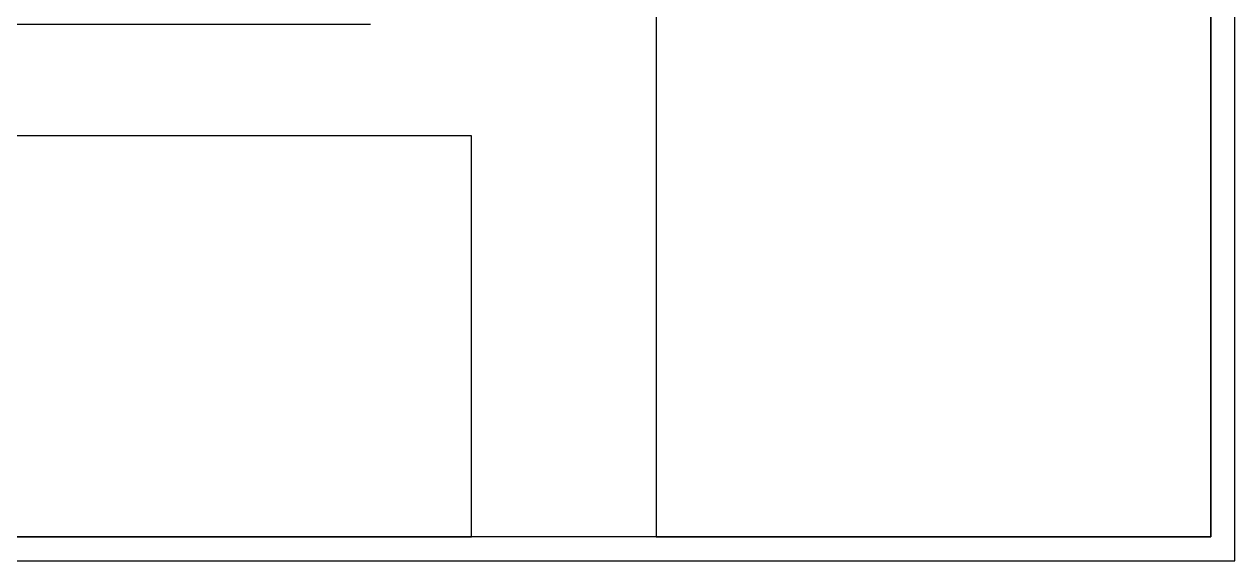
# Model space of a CAD drawing. Header units: millimetres. Extents: x 2164 to 32180, y 1376 to 2800.
# Drawn here: x 2195.1 to 2210.22, y 1387.42 to 1394.12 of the extents above; entities that cross this region are included whole.
import ezdxf

# ---------------------------------------------------------------- set-up
doc = ezdxf.new("R2010")
doc.units = ezdxf.units.MM
for name, color, linetype in [('1º piso paredes', 73, 'Continuous'), ('2º piso paredes', 73, 'Continuous'), ('Zonas_Fabrica', 10, 'Continuous')]:
    doc.layers.add(name, color=color, linetype=linetype)

msp = doc.modelspace()

# ---------------------------------------------------------------- linework, layer by layer
at = {"layer": '1º piso paredes'}
for p, q in [((2209.917, 1406.622), (2209.917, 1387.719)), ((2210.217, 1387.419), (2210.217, 1406.622)), ((2209.917, 1387.719), (2189.719, 1387.719)), ((2173.117, 1387.419), (2210.217, 1387.419))]:
    msp.add_line(p, q, dxfattribs=at)
at = {"layer": '2º piso paredes'}
msp.add_line((2185.155, 1394.119), (2199.42, 1394.119), dxfattribs=at)
at = {"layer": 'Zonas_Fabrica'}
for points in [[(2209.917, 1395.019), (2202.99, 1395.019), (2202.99, 1387.719), (2209.917, 1387.719)], [(2200.682, 1392.725), (2191.819, 1392.725), (2191.819, 1387.719), (2200.682, 1387.719)]]:
    msp.add_lwpolyline(points, close=True, dxfattribs=at)

doc.saveas('drawing.dxf')
